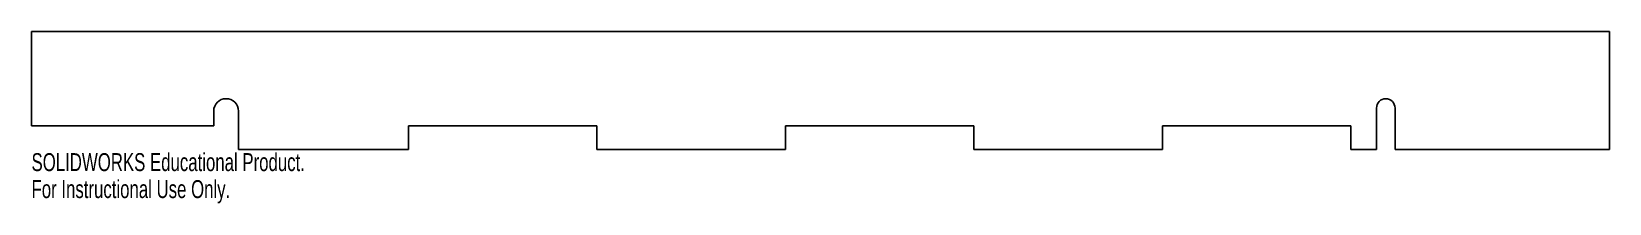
# Model space of a CAD drawing. Header units: inches. Extents: x -0.1 to 16.6, y -0.6 to 1.2.
import ezdxf

# ---------------------------------------------------------------- set-up
doc = ezdxf.new("R2010")
doc.units = ezdxf.units.IN
doc.header["$MEASUREMENT"] = 0
doc.styles.add('SLDTEXTSTYLE0', font='TXT', dxfattribs={"width": 0.7})

msp = doc.modelspace()

# ---------------------------------------------------------------- linework, layer by layer
at = {"color": 7, "linetype": 'Continuous', "lineweight": 25}
for p, q in [((16.645, 1.25), (-0.098, 1.25)), ((-0.098, 1.25), (-0.098, 0.25)), ((16.645, 0), (16.645, 1.25)), ((1.835, 0.406), (1.835, 0.25)), ((2.099, 0), (2.099, 0.406)), ((14.174, 0.439), (14.174, 0)), ((14.371, 0), (14.371, 0.439)), ((-0.098, 0.25), (1.835, 0.25)), ((3.902, 0), (3.902, 0.25)), ((3.902, 0.25), (5.902, 0.25)), ((5.902, 0.25), (5.902, 0)), ((7.902, 0), (7.902, 0.25)), ((7.902, 0.25), (9.902, 0.25)), ((9.902, 0.25), (9.902, 0)), ((11.902, 0), (11.902, 0.25)), ((11.902, 0.25), (13.902, 0.25)), ((13.902, 0.25), (13.902, 0)), ((2.099, 0), (3.902, 0)), ((5.902, 0), (7.902, 0)), ((9.902, 0), (11.902, 0)), ((13.902, 0), (14.174, 0)), ((14.371, 0), (16.645, 0))]:
    msp.add_line(p, q, dxfattribs=at)
for centre, radius in [((1.967, 0.406), 0.132), ((14.272, 0.439), 0.0984)]:
    msp.add_arc(centre, radius, 0, 180, dxfattribs=at)

# ---------------------------------------------------------------- texts
at = {"color": 7, "linetype": 'Continuous', "char_height": 0.1903, "attachment_point": 1, "style": 'SLDTEXTSTYLE0'}
for s, insert in [('SOLIDWORKS Educational Product.', (-0.098, -0.04)), ('For Instructional Use Only.', (-0.098, -0.326))]:
    msp.add_mtext(s, dxfattribs=dict(at, insert=insert))

doc.saveas('drawing.dxf')
